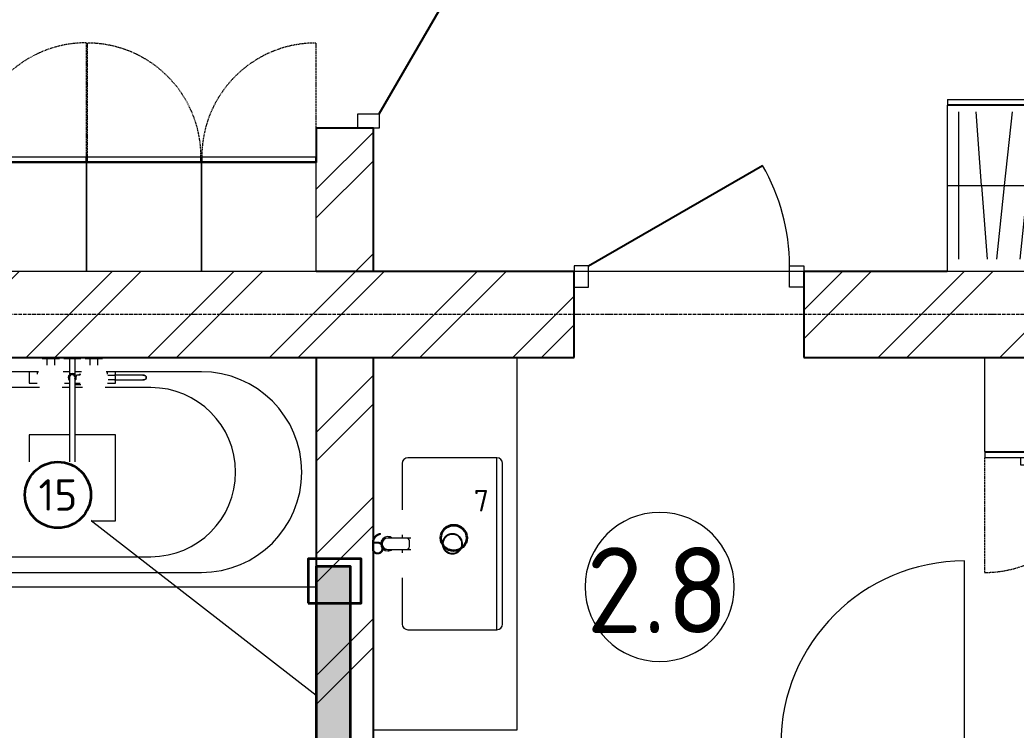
# Model space of a CAD drawing. Header units: millimetres. Extents: x -5016 to 62834, y -6019 to 88916.
# Drawn here: x 54568 to 58040, y 47450 to 49927 of the extents above; entities that cross this region are included whole.
import ezdxf
from ezdxf.enums import TextEntityAlignment as Align

# ---------------------------------------------------------------- set-up
doc = ezdxf.new("R2010")
doc.units = ezdxf.units.MM
doc.linetypes.add('Осевая 12-2-2', pattern=[16, 12, -2, 0, -2])
doc.linetypes.add('Сверху', pattern=[3.96875, 2.38125, -1.5875])
for name, color, linetype, lineweight in [('A-AREA-IDEN', 8, 'Continuous', 13), ('A-DETL-GENF', 9, 'Continuous', 13), ('A-DOOR', 8, 'Continuous', 13), ('A-FLOR', 9, 'Continuous', 13), ('A-WALL', 8, 'Continuous', 13), ('A-WALL-PATT', 8, 'Continuous', 13), ('I-FURN', 9, 'Continuous', 13), ('P-SANR-FIXT', 9, 'Continuous', 13), ('S-GRID', 8, 'Continuous', 13), ('АР_подложка', 8, 'Continuous', 13), ('ОВ_выноски', 7, 'Continuous', 18), ('ТЗ_ВК', 5, 'Continuous', 35), ('ТЗ_ВК_К', 30, 'Continuous', 35)]:
    doc.layers.add(name, color=color, linetype=linetype, lineweight=lineweight)
doc.styles.add('GOST', font='isocpeur.ttf', dxfattribs={"width": 0.9})
doc.styles.add('GOST Common', font='GOST_Common.ttf', dxfattribs={"height": 300})
pattern_1 = [(45, (0, 0), (-212.132, 212.132), []), (45, (0, 100), (-212.132, 212.132), [])]

# ---------------------------------------------------------------- blocks, each defined once
blk = doc.blocks.new('Дверь-Витраж-Одинарная-Остекление - Дверь-Витраж-Одинарная-Остекление-1564526-Этаж 2 - Планировка')
at = {"layer": 'A-DOOR'}
blk.add_line((320, 20), (320, 640), dxfattribs=at)
blk.add_arc((320, 0), 640, 90, 180, dxfattribs=at)
blk = doc.blocks.new('INT 16 Тумба с раковиной - INT 16 Тумба с раковиной 2-1564531-Этаж 2 - Планировка')
at = {"layer": 'I-FURN'}
blk.add_line((-800, -180), (-200, -180), dxfattribs=at)
blk = doc.blocks.new('INT 16 Смеситель - INT 16 Смеситель-1566569-Этаж 2 - Планировка')
at = {"layer": 'P-SANR-FIXT'}
for p, q in [((-20, 0), (-20, -65)), ((20, -65), (20, 0)), ((-20, -65), (-20, -79.6)), ((20, -79.6), (20, -65)), ((-10, -75), (10, -75))]:
    blk.add_line(p, q, dxfattribs=at)
for centre, radius, start, end in [((0, 0), 25, 360, 180), ((0, 0), 25, 180, 216.232), ((0, 0), 20, 90, 180), ((0, 0), 20, 143.7312, 165), ((0, 0), 20, 143.7312, 165), ((0, 0), 20, 90, 113.3697), ((0, 0), 20, 66.6303, 113.3697), ((0, 0), 20, 360, 90), ((0, 0), 20, 66.6303, 90), ((0, 0), 20, 30, 50.4689), ((0, 0), 20, 30, 50.4689), ((0, 0), 25, 323.768, 360), ((-10, -65), 10, 180, 270), ((-10, -65), 10, 180, 255), ((10, -65), 10, 270, 360), ((10, -65), 10, 285, 330)]:
    blk.add_arc(centre, radius, start, end, dxfattribs=at)
blk = doc.blocks.new('INT 16 Раковина - INT 16 Раковина-1564552-Этаж 2 - Планировка')
at = {"layer": 'P-SANR-FIXT'}
for p, q in [((-650, -225), (-650, 275)), ((-118.3, 175), (-280, 175)), ((-20, 175), (-31.7, 175)), ((31.7, 175), (20, 175)), ((280, 175), (118.3, 175)), ((-300, 155), (-300, -155)), ((300, -155), (300, 155)), ((-280, -175), (280, -175)), ((650, -225), (-650, -225))]:
    blk.add_line(p, q, dxfattribs=at)
at = {"layer": 'P-SANR-FIXT', "flags": 128}
for points in [[(35, 0), (35, 1.4), (34.9, 2.8), (34.7, 4.2), (34.6, 5.6), (34.3, 7), (34, 8.3), (33.6, 9.7), (33.2, 11), (32.8, 12.3), (32.2, 13.6), (31.7, 14.9), (31, 16.2), (30.4, 17.4), (29.7, 18.6), (28.9, 19.8), (28.1, 20.9), (27.2, 22), (26.3, 23.1), (25.4, 24.1), (24.4, 25.1), (23.4, 26.1), (22.3, 27), (21.2, 27.8), (20.1, 28.7), (18.9, 29.5), (17.7, 30.2), (16.5, 30.9), (15.2, 31.5), (14, 32.1), (12.7, 32.6), (11.4, 33.1), (10, 33.5), (8.7, 33.9), (7.3, 34.2), (5.9, 34.5), (4.6, 34.7), (3.2, 34.9), (1.8, 35), (0.4, 35), (-1, 35), (-2.4, 34.9), (-3.8, 34.8), (-5.2, 34.6), (-6.6, 34.4), (-8, 34.1), (-9.3, 33.7), (-10.7, 33.3), (-12, 32.9), (-13.3, 32.4), (-14.6, 31.8), (-15.8, 31.2), (-17.1, 30.6), (-18.3, 29.9), (-19.4, 29.1), (-20.6, 28.3), (-21.7, 27.5), (-22.8, 26.6), (-23.8, 25.6), (-24.8, 24.7), (-25.8, 23.6), (-26.7, 22.6), (-27.6, 21.5), (-28.5, 20.4), (-29.2, 19.2), (-30, 18), (-30.7, 16.8), (-31.3, 15.6), (-31.9, 14.3), (-32.5, 13), (-33, 11.7), (-33.4, 10.4), (-33.8, 9.1), (-34.1, 7.7), (-34.4, 6.3), (-34.6, 4.9), (-34.8, 3.5), (-34.9, 2.2), (-35, 0.8), (-35, 0)], [(-35, 0), (-35, -1.4), (-34.9, -2.8), (-34.7, -4.2), (-34.6, -5.6), (-34.3, -7), (-34, -8.3), (-33.6, -9.7), (-33.2, -11), (-32.8, -12.3), (-32.2, -13.6), (-31.7, -14.9), (-31, -16.2), (-30.4, -17.4), (-29.7, -18.6), (-28.9, -19.8), (-28.1, -20.9), (-27.2, -22), (-26.3, -23.1), (-25.4, -24.1), (-24.4, -25.1), (-23.4, -26.1), (-22.3, -27), (-21.2, -27.8), (-20.1, -28.7), (-18.9, -29.5), (-17.7, -30.2), (-16.5, -30.9), (-15.2, -31.5), (-14, -32.1), (-12.7, -32.6), (-11.4, -33.1), (-10, -33.5), (-8.7, -33.9), (-7.3, -34.2), (-5.9, -34.5), (-4.6, -34.7), (-3.2, -34.9), (-1.8, -35), (-0.4, -35), (1, -35), (2.4, -34.9), (3.8, -34.8), (5.2, -34.6), (6.6, -34.4), (8, -34.1), (9.3, -33.7), (10.7, -33.3), (12, -32.9), (13.3, -32.4), (14.6, -31.8), (15.8, -31.2), (17.1, -30.6), (18.3, -29.9), (19.4, -29.1), (20.6, -28.3), (21.7, -27.5), (22.8, -26.6), (23.8, -25.6), (24.8, -24.7), (25.8, -23.6), (26.7, -22.6), (27.6, -21.5), (28.5, -20.4), (29.2, -19.2), (30, -18), (30.7, -16.8), (31.3, -15.6), (31.9, -14.3), (32.5, -13), (33, -11.7), (33.4, -10.4), (33.8, -9.1), (34.1, -7.7), (34.4, -6.3), (34.6, -4.9), (34.8, -3.5), (34.9, -2.2), (35, -0.8), (35, 0)]]:
    blk.add_lwpolyline(points, dxfattribs=at)
at = {"layer": 'P-SANR-FIXT'}
for centre, radius, start, end in [((-280, 155), 20, 90, 180), ((280, 155), 20, 0, 90), ((0, 0), 35, 0, 180), ((0, 0), 35, 180, 0), ((0, 0), 33, 360, 180), ((0, 0), 33, 180, 360), ((-280, -155), 20, 180, 270), ((280, -155), 20, 270, 0)]:
    blk.add_arc(centre, radius, start, end, dxfattribs=at)
blk = doc.blocks.new('INT 18 Книжный шкаф - INT 18 Книжный шкаф-1564555-Этаж 2 - Планировка')
at = {"layer": 'I-FURN'}
for p, q in [((-200, 200), (-200, -128)), ((200, 200), (-200, 200)), ((200, -128), (200, 200)), ((-200, -128), (200, -128)), ((-198.5, -130), (198.5, -130)), ((-198.5, -130), (-198.5, -150)), ((198.5, -130), (198.5, -150)), ((198.5, -150), (-198.5, -150)), ((-75, -150), (-75, -175)), ((-55, -170), (-55, -150)), ((55, -170), (-55, -170)), ((55, -150), (55, -170)), ((75, -175), (75, -150)), ((170.75, -175), (170.75, -150)), ((177.75, -150), (177.75, -175)), ((-75, -175), (75, -175)), ((177.75, -175), (170.75, -175))]:
    blk.add_line(p, q, dxfattribs=at)
at = {"layer": 'I-FURN', "color": 8, "linetype": 'Сверху', "true_color": 0x808080}
blk.add_line((-200, -150), (-200, -550), dxfattribs=at)
at = {"layer": 'I-FURN', "linetype": 'Сверху'}
blk.add_line((198.5, -150), (200, -150), dxfattribs=at)
blk.add_line((198.5, -150), (200, -150), dxfattribs=at)
at = {"layer": 'I-FURN', "color": 8, "linetype": 'Сверху', "true_color": 0x808080}
blk.add_arc((-200, -150), 400, 270, 360, dxfattribs=at)
blk = doc.blocks.new('INT 19 Дверь межкомнатная одностворчатая - 900 х 2370 _800_ Глухое Л-НАР-1569067-Этаж 2 - Планировка')
at = {"layer": 'A-DOOR', "lineweight": 25}
blk.add_line((400, 120), (-292.8, 520), dxfattribs=at)
at = {"layer": 'A-DOOR'}
for p, q in [((-400, 120), (-450, 120)), ((-450, 120), (-450, 45)), ((-400, 45), (-400, 120)), ((400, 45), (400, 120)), ((400, 120), (450, 120)), ((450, 120), (450, 45)), ((-450, 45), (-400, 45)), ((450, 45), (400, 45))]:
    blk.add_line(p, q, dxfattribs=at)
blk.add_arc((400, 120), 800, 150, 180, dxfattribs=at)
blk = doc.blocks.new('INT 19 Дверь межкомнатная одностворчатая - 800х 2070 _800_ Глухое П-НАР-1569050-Этаж 2 - Планировка')
at = {"layer": 'A-DOOR', "lineweight": 25}
blk.add_line((-350, 170), (256.2, 520), dxfattribs=at)
at = {"layer": 'A-DOOR'}
for p, q in [((-350, 170), (-400, 170)), ((-400, 170), (-400, 95)), ((-350, 95), (-350, 170)), ((350, 95), (350, 170)), ((350, 170), (400, 170)), ((400, 170), (400, 95)), ((-400, 95), (-350, 95)), ((400, 95), (350, 95))]:
    blk.add_line(p, q, dxfattribs=at)
blk.add_arc((-350, 170), 700, 360, 30, dxfattribs=at)
blk = doc.blocks.new('INT 18 Шкаф - INT 18 Шкаф-1566051-Этаж 2 - Планировка')
at = {"layer": 'I-FURN', "color": 8, "linetype": 'Сверху', "true_color": 0x808080}
blk.add_line((-198.5, 447), (-198.5, 50), dxfattribs=at)
at = {"layer": 'I-FURN'}
for p, q in [((-198.5, 50), (198.5, 50)), ((-198.5, 50), (-198.5, 32)), ((198.5, 32), (198.5, 50)), ((-200, 30), (-200, -350)), ((-200, 30), (200, 30)), ((198.5, 32), (-198.5, 32)), ((200, -350), (200, 30)), ((200, -350), (-200, -350))]:
    blk.add_line(p, q, dxfattribs=at)
at = {"layer": 'I-FURN', "color": 8, "linetype": 'Сверху', "true_color": 0x808080}
blk.add_arc((-198.5, 50), 397, 0, 90, dxfattribs=at)
blk = doc.blocks.new('INT 18 Шкаф - INT 18 Шкаф-1566081-Этаж 2 - Планировка')
at = {"layer": 'I-FURN'}
for p, q in [((-200, 350), (200, 350)), ((-200, 350), (-200, -30)), ((200, -30), (200, 350)), ((200, -30), (-200, -30)), ((-198.5, -32), (198.5, -32)), ((-198.5, -32), (-198.5, -50)), ((198.5, -50), (198.5, -32)), ((198.5, -50), (-198.5, -50))]:
    blk.add_line(p, q, dxfattribs=at)
at = {"layer": 'I-FURN', "color": 8, "linetype": 'Сверху', "true_color": 0x808080}
blk.add_line((-198.5, -447), (-198.5, -50), dxfattribs=at)
blk.add_arc((-198.5, -50), 397, 270, 360, dxfattribs=at)
blk = doc.blocks.new('INT 18 Шкаф - INT 18 Шкаф-1610074-Этаж 2 - Планировка')
at = {"layer": 'I-FURN', "color": 8, "linetype": 'Сверху', "true_color": 0x808080}
for p, q in [((-398.5, 447.7), (-398.5, 50)), ((398.5, 447.7), (398.5, 50))]:
    blk.add_line(p, q, dxfattribs=at)
at = {"layer": 'I-FURN'}
for p, q in [((-398.5, 50), (-0.8, 50)), ((-398.5, 50), (-398.5, 32)), ((-0.8, 32), (-0.8, 50)), ((0.8, 50), (398.5, 50)), ((0.8, 50), (0.8, 32)), ((398.5, 32), (398.5, 50)), ((-400, 30), (-400, -350)), ((-400, 30), (400, 30)), ((-0.8, 32), (-398.5, 32)), ((398.5, 32), (0.8, 32)), ((400, -350), (400, 30)), ((400, -350), (-400, -350))]:
    blk.add_line(p, q, dxfattribs=at)
at = {"layer": 'I-FURN', "color": 8, "linetype": 'Сверху', "true_color": 0x808080}
for centre, start, end in [((-398.5, 50), 0, 90), ((398.5, 50), 90, 180)]:
    blk.add_arc(centre, 397.7, start, end, dxfattribs=at)
blk = doc.blocks.new('INT 18 Шкаф - INT 18 Шкаф-1566237-Этаж 2 - Планировка')
at = {"layer": 'A-DETL-GENF'}
for p, q in [((-960, -307), (-960, 207)), ((-880, -50), (-898.8, 207)), ((-800, -50), (-773, 207)), ((-720, -50), (-693, 207)), ((-640, -50), (-647.9, 207)), ((-560, -307), (-560, 207)), ((-480, -50), (-498.8, 207)), ((-400, -50), (-373, 207)), ((-320, -50), (-293, 207)), ((-240, -50), (-247.9, 207)), ((-160, -307), (-160, 207)), ((-80, -50), (-98.8, 207)), ((0, -50), (27, 207)), ((80, -50), (107, 207)), ((160, -50), (152.1, 207)), ((240, -307), (240, 207)), ((320, -50), (301.2, 207)), ((400, -50), (427, 207)), ((480, -50), (507, 207)), ((560, -50), (552.1, 207)), ((640, -307), (640, 207)), ((720, -50), (701.2, 207)), ((800, -50), (827, 207)), ((880, -50), (907, 207)), ((960, -50), (952.1, 207)), ((-1000, -50), (-600, -50)), ((-880, -50), (-861.2, -307)), ((-827, -307), (-800, -50)), ((-720, -50), (-747, -307)), ((-640, -50), (-632.1, -307)), ((-600, -50), (-200, -50)), ((-480, -50), (-461.2, -307)), ((-427, -307), (-400, -50)), ((-320, -50), (-347, -307)), ((-240, -50), (-232.1, -307)), ((-200, -50), (200, -50)), ((-80, -50), (-61.2, -307)), ((-27, -307), (0, -50)), ((80, -50), (53, -307)), ((160, -50), (167.9, -307)), ((200, -50), (600, -50)), ((320, -50), (338.8, -307)), ((373, -307), (400, -50)), ((480, -50), (453, -307)), ((560, -50), (567.9, -307)), ((600, -50), (1000, -50)), ((720, -50), (738.8, -307)), ((773, -307), (800, -50)), ((880, -50), (853, -307)), ((960, -50), (967.9, -307))]:
    blk.add_line(p, q, dxfattribs=at)
at = {"layer": 'I-FURN'}
for p, q in [((-998.5, 250), (-0.8, 250)), ((-998.5, 250), (-998.5, 232)), ((-0.8, 232), (-0.8, 250)), ((0.8, 250), (998.5, 250)), ((0.8, 250), (0.8, 232)), ((998.5, 232), (998.5, 250)), ((-1000, 230), (-1000, -350)), ((-1000, 230), (1000, 230)), ((-0.8, 232), (-998.5, 232)), ((998.5, 232), (0.8, 232)), ((1000, -350), (1000, 230)), ((1000, -350), (-1000, -350))]:
    blk.add_line(p, q, dxfattribs=at)
blk = doc.blocks.new('INT 04 Душевая система наружного монтажа - INT 04 Душевая система наружного монтажа-1566475-Этаж 2 - Планировка')
at = {"layer": 'P-SANR-FIXT'}
for p, q in [((-105, 0), (-105, -4)), ((-45, -4), (-45, 0)), ((-30, 0), (-30, -4)), ((30, 0), (-30, 0)), ((-29, 0), (-30, 0)), ((30, 0), (29, 0)), ((30, -4), (30, 0)), ((45, 0), (45, -4)), ((105, -4), (105, 0)), ((-105, -4), (-104, -4)), ((-105, -4), (-45, -4)), ((-89, -4), (-89, -27.3)), ((-61, -27.3), (-61, -4)), ((-46, -4), (-45, -4)), ((-30, -4), (-29, -4)), ((-30, -4), (30, -4)), ((-10, -4), (-10, -60.2)), ((10, -60.2), (10, -4)), ((29, -4), (30, -4)), ((45, -4), (46, -4)), ((45, -4), (105, -4)), ((61, -4), (61, -27.3)), ((89, -27.1), (89, -4)), ((104, -4), (105, -4)), ((-122, -50), (-150, -50)), ((-150, -50), (-150, -70)), ((-122, -50), (-122, -58.5)), ((-120, -52), (-122, -52)), ((-118.3, -50), (-120, -50)), ((-120, -50), (-120, -52.9)), ((-9.9, -50), (-31.7, -50)), ((31.7, -50), (9.9, -50)), ((15, -61.2), (13.3, -66)), ((26.9, -61.2), (15, -61.2)), ((120, -50), (118.3, -50)), ((120, -50), (120, -52.9)), ((122, -52), (120, -52)), ((150, -50), (122, -50)), ((122, -50), (122, -58.5)), ((150, -61.4), (150, -50)), ((-150, -70), (-150, -90)), ((-150, -90), (-122.4, -90)), ((-27.6, -90), (-9, -90)), ((30, -96), (9.3, -96)), ((9.5, -90), (27, -90)), ((122.4, -90), (150, -90)), ((150, -90), (150, -78.6)), ((-10, -130), (-10, -360)), ((10, -360), (10, -130)), ((-9.7, -270), (-150, -270)), ((-150, -270), (-150, -570)), ((150, -270), (9.7, -270)), ((150, -570), (150, -270)), ((-150, -570), (150, -570))]:
    blk.add_line(p, q, dxfattribs=at)
at = {"layer": 'P-SANR-FIXT', "flags": 128}
for points in [[(123.4, -62), (130.7, -62), (138.1, -62), (145.8, -62), (147, -62)], [(250, -62), (249.8, -62), (249.3, -62), (248.4, -62), (247.2, -62), (245.6, -62), (243.7, -62), (241.4, -62), (238.8, -62), (235.9, -62), (232.7, -62), (229.1, -62), (225.2, -62), (220.9, -62), (216.4, -62), (211.6, -62), (206.5, -62), (201.1, -62), (195.5, -62), (189.5, -62), (183.3, -62), (176.9, -62), (170.3, -62), (163.4, -62), (156.3, -62), (149, -62), (147, -62)], [(245.7, -62), (246.9, -62), (247.9, -62), (248.7, -62), (249.4, -62), (249.8, -62), (250, -62), (250, -62)], [(250, -62), (250.3, -62), (250.6, -62), (251, -62.1), (251.3, -62.1), (251.6, -62.2), (251.9, -62.2), (252.2, -62.3), (252.5, -62.4), (252.8, -62.5), (253.1, -62.6), (253.4, -62.8), (253.7, -62.9), (254, -63.1), (254.2, -63.2), (254.5, -63.4), (254.8, -63.6), (255, -63.8), (255.3, -64), (255.5, -64.2), (255.7, -64.4), (256, -64.7), (256.2, -64.9), (256.4, -65.2), (256.6, -65.4), (256.7, -65.7), (256.9, -66), (257.1, -66.2), (257.2, -66.5), (257.3, -66.8), (257.5, -67.1), (257.6, -67.4), (257.7, -67.7), (257.7, -68), (257.8, -68.3), (257.9, -68.6), (257.9, -69), (258, -69.3), (258, -69.6), (258, -69.9), (258, -70.2), (258, -70.6), (258, -70.9), (257.9, -71.2), (257.9, -71.5), (257.8, -71.8), (257.7, -72.1), (257.6, -72.4), (257.5, -72.7), (257.4, -73), (257.3, -73.3), (257.1, -73.6), (257, -73.9), (256.8, -74.2), (256.7, -74.4), (256.5, -74.7), (256.3, -75), (256.1, -75.2), (255.9, -75.4), (255.6, -75.7), (255.4, -75.9), (255.2, -76.1), (254.9, -76.3), (254.7, -76.5), (254.4, -76.7), (254.1, -76.9), (253.8, -77), (253.6, -77.2), (253.3, -77.3), (253, -77.4), (252.7, -77.5), (252.4, -77.6), (252.1, -77.7), (251.8, -77.8), (251.4, -77.9), (251.1, -77.9), (250.8, -78), (250.5, -78), (250.2, -78), (250, -78)], [(-10, -70), (-10, -70), (-10, -70.2), (-10, -70.4), (-10, -70.8), (-10, -71.2), (-10, -71.7), (-10, -72.3), (-10, -73), (-10, -73.8), (-10, -74.7), (-10, -75.7), (-10, -76.8), (-10, -77.9), (-10, -79.2), (-10, -80.5), (-10, -81.9), (-10, -83.3), (-10, -84.9), (-10, -86.5), (-10, -88.2), (-10, -90), (-10, -91.8), (-10, -93.7), (-10, -95.6), (-10, -97.6), (-10, -99.6), (-10, -101.7), (-10, -103.9), (-10, -106), (-10, -108.3), (-10, -110.5), (-10, -112.8), (-10, -115.1), (-10, -117.4), (-10, -119.8), (-10, -122.2), (-10, -124.6), (-10, -127), (-10, -129.4), (-10, -130)], [(10, -130), (10, -127.6), (10, -125.2), (10, -122.8), (10, -120.4), (10, -118.1), (10, -115.7), (10, -113.4), (10, -111.1), (10, -108.9), (10, -106.6), (10, -104.4), (10, -102.3), (10, -100.2), (10, -98.1), (10, -96.1), (10, -94.2), (10, -92.3), (10, -90.4), (10, -88.7), (10, -87), (10, -85.3), (10, -83.8), (10, -82.3), (10, -80.8), (10, -79.5), (10, -78.3), (10, -77.1), (10, -76), (10, -75), (10, -74.1), (10, -73.3), (10, -72.5), (10, -71.9), (10, -71.3), (10, -70.9), (10, -70.5), (10, -70.2), (10, -70.1), (10, -70), (10, -70)], [(147, -78), (139.3, -78), (131.8, -78), (124.6, -78)], [(147, -78), (154.3, -78), (161.5, -78), (168.4, -78), (175.2, -78), (181.6, -78), (187.9, -78), (193.9, -78), (199.6, -78), (205.1, -78), (210.3, -78), (215.2, -78), (219.8, -78), (224.1, -78), (228.1, -78), (231.7, -78), (235.1, -78), (238.1, -78), (240.8, -78), (243.1, -78), (245.1, -78), (246.8, -78), (248.1, -78), (249.1, -78), (249.7, -78), (250, -78), (250, -78)], [(250, -78), (249.9, -78), (249.6, -78), (249.1, -78), (248.4, -78), (247.5, -78), (246.4, -78)], [(-10, -360), (-10, -362.4), (-10, -364.8), (-10, -367.2), (-10, -369.6), (-10, -371.9), (-10, -374.3), (-10, -376.6), (-10, -378.9), (-10, -381.1), (-10, -383.4), (-10, -385.6), (-10, -387.7), (-10, -389.8), (-10, -391.9), (-10, -393.9), (-10, -395.8), (-10, -397.7), (-10, -399.6), (-10, -401.3), (-10, -403), (-10, -404.7), (-10, -406.2), (-10, -407.7), (-10, -409.2), (-10, -410.5), (-10, -411.7), (-10, -412.9), (-10, -414), (-10, -415), (-10, -415.9), (-10, -416.7), (-10, -417.5), (-10, -418.1), (-10, -418.7), (-10, -419.1), (-10, -419.5), (-10, -419.8), (-10, -419.9), (-10, -420), (-10, -420)], [(10, -420), (10, -420), (10, -419.8), (10, -419.6), (10, -419.2), (10, -418.8), (10, -418.3), (10, -417.7), (10, -417), (10, -416.2), (10, -415.3), (10, -414.3), (10, -413.2), (10, -412.1), (10, -410.8), (10, -409.5), (10, -408.1), (10, -406.7), (10, -405.1), (10, -403.5), (10, -401.8), (10, -400), (10, -398.2), (10, -396.3), (10, -394.4), (10, -392.4), (10, -390.4), (10, -388.3), (10, -386.1), (10, -384), (10, -381.7), (10, -379.5), (10, -377.2), (10, -374.9), (10, -372.6), (10, -370.2), (10, -367.8), (10, -365.4), (10, -363), (10, -360.6), (10, -360)]]:
    blk.add_lwpolyline(points, dxfattribs=at)
at = {"layer": 'P-SANR-FIXT'}
for centre, radius, start, end in [((0, -70), 14, 360, 180), ((0, -70), 10, 0, 180), ((0, -70), 10, 135.5891, 180), ((0, -70), 10, 90, 105), ((0, -70), 10, 75, 90), ((0, -70), 10, 334.08, 30), ((30, -70), 12, 98.2496, 132.4754), ((250, -70), 8, 270, 90), ((0, -70), 14, 180, 225), ((0, -70), 14, 315, 360), ((0, -420), 12, 153.227, 270), ((0, -420), 12, 270, 28.785), ((0, -420), 10, 180, 360), ((0, -420), 10, 180, 225), ((0, -420), 10, 255, 270), ((0, -420), 10, 270, 285), ((0, -420), 10, 315, 0)]:
    blk.add_arc(centre, radius, start, end, dxfattribs=at)
for points, knots in [([(-9.4, -59.6), (-9.3, -59.6), (-9.2, -59.5), (-9, -59.3), (-8.6, -59), (-8.3, -58.7), (-8, -58.5), (-7.8, -58.4), (-7.7, -58.3), (-7.7, -58.3)], [0.1111111, 0.1111111, 0.1111111, 0.1111111, 0.125, 0.1388889, 0.1666667, 0.1944444, 0.2083333, 0.2152778, 0.2222222, 0.2222222, 0.2222222, 0.2222222]), ([(-6.5, -57.6), (-6.3, -57.5), (-5.9, -57.3), (-5.5, -57.1), (-5.2, -57), (-5.1, -57)], [0.27777778, 0.27777778, 0.27777778, 0.27777778, 0.30555556, 0.31944444, 0.33333333, 0.33333333, 0.33333333, 0.33333333]), ([(5.1, -57), (5.3, -57), (5.6, -57.2), (6.1, -57.4), (6.4, -57.5), (6.4, -57.6)], [0.66666667, 0.66666667, 0.66666667, 0.66666667, 0.6875, 0.70833333, 0.72054664, 0.72054664, 0.72054664, 0.72054664]), ([(7.6, -58.3), (7.7, -58.3), (7.8, -58.3), (8.1, -58.6), (8.7, -59), (9.1, -59.4), (9.3, -59.5), (9.3, -59.6)], [0.7760417, 0.7760417, 0.7760417, 0.7760417, 0.78125, 0.7916667, 0.8333333, 0.875, 0.8854167, 0.8854167, 0.8854167, 0.8854167]), ([(24.3, -59.4), (24.4, -59.4), (24.7, -59.2), (25.4, -58.9), (26.5, -58.5), (27.5, -58.2), (28.2, -58.1), (28.3, -58.1)], [0.5017695, 0.5017695, 0.5017695, 0.5017695, 0.5138889, 0.5486111, 0.5833333, 0.6527778, 0.6666667, 0.6666667, 0.6666667, 0.6666667]), ([(147, -78), (147.4, -78), (148.4, -77.7), (149.6, -76.3), (150.5, -74.1), (151, -71.4), (151, -68.6), (150.4, -65.5), (149.1, -62.7), (147.7, -62), (147, -62)], [0, 0, 0, 0, 0.111111, 0.222222, 0.333333, 0.444444, 0.555556, 0.666667, 0.833333, 1, 1, 1, 1])]:
    blk.add_open_spline(points, degree=3, knots=knots, dxfattribs=at)
blk = doc.blocks.new('INT 04 Ванна встраиваемая - INT 04 Ванна встраиваемая-1566477-Этаж 2 - Планировка')
at = {"layer": 'P-SANR-FIXT'}
for p, q in [((-850, 350), (-850, -450)), ((-150, 300), (-450, 300)), ((-120, 300), (-122, 300)), ((122, 300), (120, 300)), ((450, 300), (150, 300)), ((-114.5, 245), (-273.8, 245)), ((-9.7, 245), (-35.5, 245)), ((35.5, 245), (9.5, 245)), ((274.2, 245), (114.5, 245)), ((-273.8, -345), (274.2, -345)), ((-450, -400), (450, -400)), ((-850, -450), (850, -450))]:
    blk.add_line(p, q, dxfattribs=at)
at = {"layer": 'P-SANR-FIXT', "flags": 128}
for points in [[(-365, -50), (-365, -48.6), (-365.1, -47.2), (-365.3, -45.8), (-365.4, -44.4), (-365.7, -43), (-366, -41.7), (-366.4, -40.3), (-366.8, -39), (-367.2, -37.7), (-367.8, -36.4), (-368.3, -35.1), (-369, -33.8), (-369.6, -32.6), (-370.3, -31.4), (-371.1, -30.2), (-371.9, -29.1), (-372.8, -28), (-373.7, -26.9), (-374.6, -25.9), (-375.6, -24.9), (-376.6, -23.9), (-377.7, -23), (-378.8, -22.2), (-379.9, -21.3), (-381.1, -20.5), (-382.3, -19.8), (-383.5, -19.1), (-384.8, -18.5), (-386, -17.9), (-387.3, -17.4), (-388.6, -16.9), (-390, -16.5), (-391.3, -16.1), (-392.7, -15.8), (-394.1, -15.5), (-395.4, -15.3), (-396.8, -15.1), (-398.2, -15), (-399.6, -15), (-401, -15), (-402.4, -15.1), (-403.8, -15.2), (-405.2, -15.4), (-406.6, -15.6), (-408, -15.9), (-409.3, -16.3), (-410.7, -16.7), (-412, -17.1), (-413.3, -17.6), (-414.6, -18.2), (-415.8, -18.8), (-417.1, -19.4), (-418.3, -20.1), (-419.4, -20.9), (-420.6, -21.7), (-421.7, -22.5), (-422.8, -23.4), (-423.8, -24.4), (-424.8, -25.3), (-425.8, -26.4), (-426.7, -27.4), (-427.6, -28.5), (-428.5, -29.6), (-429.2, -30.8), (-430, -32), (-430.7, -33.2), (-431.3, -34.4), (-431.9, -35.7), (-432.5, -37), (-433, -38.3), (-433.4, -39.6), (-433.8, -40.9), (-434.1, -42.3), (-434.4, -43.7), (-434.6, -45.1), (-434.8, -46.5), (-434.9, -47.8), (-435, -49.2), (-435, -50)], [(-435, -50), (-435, -51.4), (-434.9, -52.8), (-434.7, -54.2), (-434.6, -55.6), (-434.3, -57), (-434, -58.3), (-433.6, -59.7), (-433.2, -61), (-432.8, -62.3), (-432.2, -63.6), (-431.7, -64.9), (-431, -66.2), (-430.4, -67.4), (-429.7, -68.6), (-428.9, -69.8), (-428.1, -70.9), (-427.2, -72), (-426.3, -73.1), (-425.4, -74.1), (-424.4, -75.1), (-423.4, -76.1), (-422.3, -77), (-421.2, -77.8), (-420.1, -78.7), (-418.9, -79.5), (-417.7, -80.2), (-416.5, -80.9), (-415.2, -81.5), (-414, -82.1), (-412.7, -82.6), (-411.4, -83.1), (-410, -83.5), (-408.7, -83.9), (-407.3, -84.2), (-405.9, -84.5), (-404.6, -84.7), (-403.2, -84.9), (-401.8, -85), (-400.4, -85), (-399, -85), (-397.6, -84.9), (-396.2, -84.8), (-394.8, -84.6), (-393.4, -84.4), (-392, -84.1), (-390.7, -83.7), (-389.3, -83.3), (-388, -82.9), (-386.7, -82.4), (-385.4, -81.8), (-384.2, -81.2), (-382.9, -80.6), (-381.7, -79.9), (-380.6, -79.1), (-379.4, -78.3), (-378.3, -77.5), (-377.2, -76.6), (-376.2, -75.6), (-375.2, -74.7), (-374.2, -73.6), (-373.3, -72.6), (-372.4, -71.5), (-371.5, -70.4), (-370.8, -69.2), (-370, -68), (-369.3, -66.8), (-368.7, -65.6), (-368.1, -64.3), (-367.5, -63), (-367, -61.7), (-366.6, -60.4), (-366.2, -59.1), (-365.9, -57.7), (-365.6, -56.3), (-365.4, -54.9), (-365.2, -53.5), (-365.1, -52.2), (-365, -50.8), (-365, -50)]]:
    blk.add_lwpolyline(points, dxfattribs=at)
at = {"layer": 'P-SANR-FIXT'}
for centre, radius, start, end in [((-450, -50), 350, 90, 172.6805), ((450, -50), 350, 270, 90), ((-273.8, -50), 295, 90, 270), ((274.2, -50), 295, 270, 90), ((-400, -50), 35, 0, 180), ((-400, -50), 32, 360, 180), ((-400, -50), 35, 180, 0), ((-400, -50), 32, 180, 360), ((-450, -50), 350, 187.3199, 270)]:
    blk.add_arc(centre, radius, start, end, dxfattribs=at)
blk = doc.blocks.new('INT Марка помещения - Номер помещения _ Площадь _ Имя-1615504-Этаж 2 - Планировка')
at = {"layer": 'A-AREA-IDEN'}
for start, end in [(360, 180), (180, 360)]:
    blk.add_arc((0, 0), 2.6, start, end, dxfattribs=at)
blk = doc.blocks.new('АР_plan2')
at = {"layer": 'A-WALL-PATT', "lineweight": 9}
h = blk.add_hatch(dxfattribs=at)
h.set_pattern_fill('FP_1', color=256, style=0, pattern_type=2)
h.set_pattern_definition(pattern_1)
h.paths.add_polyline_path([(17968.2, 13722.6), (17968.2, 14222.6), (17768.2, 14222.6), (17768.2, 13722.6)])
h.paths.add_polyline_path([(17968.2, 15122.6), (17968.2, 18272.6), (17768.2, 18272.6), (17768.2, 16672.6), (17769.7, 16672.6), (17769.7, 15122.6)])
h = blk.add_hatch(dxfattribs=at)
h.set_pattern_fill('FP_1', color=256, style=0, pattern_type=2)
h.set_pattern_definition(pattern_1)
h.paths.add_polyline_path([(21968.2, 13422.6), (21968.2, 13722.6), (19468.2, 13722.6), (19468.2, 13422.6), (21706.3, 13422.6)])
h.paths.add_polyline_path([(18668.2, 13422.6), (18668.2, 13722.6), (14868.2, 13722.6), (14868.2, 13422.6), (18096, 13422.6)])
h = blk.add_hatch(dxfattribs=at)
h.set_pattern_fill('FP_1', color=256, style=0, pattern_type=2)
h.set_pattern_definition(pattern_1)
h.paths.add_polyline_path([(17968.2, 11122.6), (17968.2, 13422.6), (17768.2, 13422.6), (17768.2, 11122.6)])
at = {"layer": 'A-FLOR'}
blk.add_line((19468.2, 13722.6), (18668.2, 13722.6), dxfattribs=at)
at = {"layer": 'A-WALL', "lineweight": 25}
for p, q in [((17968.2, 14222.6), (17768.2, 14222.6)), ((17768.2, 14222.6), (17768.2, 14102.6)), ((17968.2, 13722.6), (17968.2, 14222.6)), ((18668.2, 13722.6), (17768.2, 13722.6)), ((18668.2, 13422.6), (18668.2, 13722.6)), ((19968.2, 13722.6), (19468.2, 13722.6)), ((19468.2, 13722.6), (19468.2, 13422.6)), ((14868.2, 13422.6), (16889.2, 13422.6)), ((16947.2, 13422.6), (18668.2, 13422.6)), ((17768.2, 13422.6), (17768.2, 11122.6)), ((17968.2, 11602.7), (17968.2, 13422.6)), ((19468.2, 13422.6), (21968.2, 13422.6))]:
    blk.add_line(p, q, dxfattribs=at)
at = {"layer": 'S-GRID', "color": 251, "linetype": 'Осевая 12-2-2', "true_color": 0x646464}
blk.add_line((23375.6, 13572.6), (-1176.1, 13572.6), dxfattribs=at)
at = {"layer": 'A-AREA-IDEN', "xscale": 99.99999999999993, "yscale": 99.99999999999993, "zscale": 99.99999999999993}
blk.add_blockref('INT Марка помещения - Номер помещения _ Площадь _ Имя-1615504-Этаж 2 - Планировка', (18965.8, 12622.1), dxfattribs=at)
at = {"layer": 'A-DOOR', "lineweight": 25, "rotation": 269.9999999999999}
blk.add_blockref('INT 19 Дверь межкомнатная одностворчатая - 900 х 2370 _800_ Глухое Л-НАР-1569067-Этаж 2 - Планировка', (17868.2, 14672.6), dxfattribs=at)
at = {"layer": 'A-DOOR', "lineweight": 25}
blk.add_blockref('INT 19 Дверь межкомнатная одностворчатая - 800х 2070 _800_ Глухое П-НАР-1569050-Этаж 2 - Планировка', (19068.2, 13572.6), dxfattribs=at)
at = {"layer": 'A-DOOR'}
blk.add_blockref('Дверь-Витраж-Одинарная-Остекление - Дверь-Витраж-Одинарная-Остекление-1564526-Этаж 2 - Планировка', (19708.2, 12072.6), dxfattribs=at)
at = {"layer": 'I-FURN'}
for name, p in [('INT 18 Шкаф - INT 18 Шкаф-1610074-Этаж 2 - Планировка', (16568.2, 14072.6)), ('INT 18 Шкаф - INT 18 Шкаф-1566051-Этаж 2 - Планировка', (17168.2, 14072.6)), ('INT 18 Шкаф - INT 18 Шкаф-1566237-Этаж 2 - Планировка', (20968.2, 14072.6)), ('INT 18 Книжный шкаф - INT 18 Книжный шкаф-1564555-Этаж 2 - Планировка', (20298.2, 13222.6))]:
    blk.add_blockref(name, p, dxfattribs=at)
for name, p, rotation in [('INT 18 Шкаф - INT 18 Шкаф-1566081-Этаж 2 - Планировка', (17568.2, 14072.6), 180), ('INT 16 Тумба с раковиной - INT 16 Тумба с раковиной 2-1564531-Этаж 2 - Планировка', (18218.2, 13272.6), 89.9999999999735)]:
    blk.add_blockref(name, p, dxfattribs=dict(at, rotation=rotation))
at = {"layer": 'P-SANR-FIXT'}
for name, p in [('INT 04 Ванна встраиваемая - INT 04 Ванна встраиваемая-1566477-Этаж 2 - Планировка', (16918.2, 13072.6)), ('INT 04 Душевая система наружного монтажа - INT 04 Душевая система наружного монтажа-1566475-Этаж 2 - Планировка', (16918.2, 13422.6))]:
    blk.add_blockref(name, p, dxfattribs=at)
at = {"layer": 'P-SANR-FIXT', "rotation": 89.9999999999735}
for name, p in [('INT 16 Раковина - INT 16 Раковина-1564552-Этаж 2 - Планировка', (18243.2, 12772.6)), ('INT 16 Смеситель - INT 16 Смеситель-1566569-Этаж 2 - Планировка', (18018.2, 12772.6))]:
    blk.add_blockref(name, p, dxfattribs=at)
at = {"layer": 'A-AREA-IDEN', "insert": (18710.4, 12760.8), "char_height": 300, "width": 625.316, "attachment_point": 1, "style": 'GOST Common'}
blk.add_mtext('2.8', dxfattribs=at)

msp = doc.modelspace()

# ---------------------------------------------------------------- block references
at = {"layer": 'АР_подложка'}
msp.add_blockref('АР_plan2', (37832, 35327), dxfattribs=at)

# ---------------------------------------------------------------- next in the draw order: hatches: boundary and pattern name
at = {"layer": 'ТЗ_ВК'}
msp.add_hatch(color=5, dxfattribs=at).paths.add_polyline_path([(55600, 47120), (55720, 47120), (55720, 48020), (55600, 48020)])

# ---------------------------------------------------------------- next in the draw order: linework, layer by layer
at = {"layer": 'ОВ_выноски'}
msp.add_lwpolyline([(55600, 47570), (54790.8, 48199.4)], dxfattribs=at)
at = {"layer": 'ТЗ_ВК'}
for points in [[(55572.5, 47892.5), (55757.5, 47892.5), (55757.5, 48047.5), (55572.5, 48047.5)], [(55600, 47120), (55720, 47120), (55720, 48020), (55600, 48020)]]:
    msp.add_lwpolyline(points, close=True, dxfattribs=at)
at = {"layer": 'ТЗ_ВК_К'}
msp.add_circle((56080, 48120), 45, dxfattribs=at)

# ---------------------------------------------------------------- next in the draw order: texts
at = {"layer": 'ТЗ_ВК', "style": 'GOST'}
for s, p in [('7', (56150, 48190)), ('6', (55787.5, 48040))]:
    msp.add_text(s, height=75, dxfattribs=at).set_placement(p, align=Align.BOTTOM_LEFT)

# ---------------------------------------------------------------- next in the draw order: wipeouts: each hides what was drawn before it
msp.add_wipeout([(54585, 48155), (54815, 48155), (54815, 48385), (54585, 48385)])

# ---------------------------------------------------------------- next in the draw order: linework, layer by layer
at = {"layer": 'ТЗ_ВК'}
msp.add_circle((54700, 48270), 115, dxfattribs=at)

# ---------------------------------------------------------------- next in the draw order: texts
at = {"layer": 'ТЗ_ВК', "style": 'GOST'}
msp.add_text('15', height=110, dxfattribs=at).set_placement((54700, 48270), align=Align.MIDDLE_CENTER)

doc.saveas('drawing.dxf')
